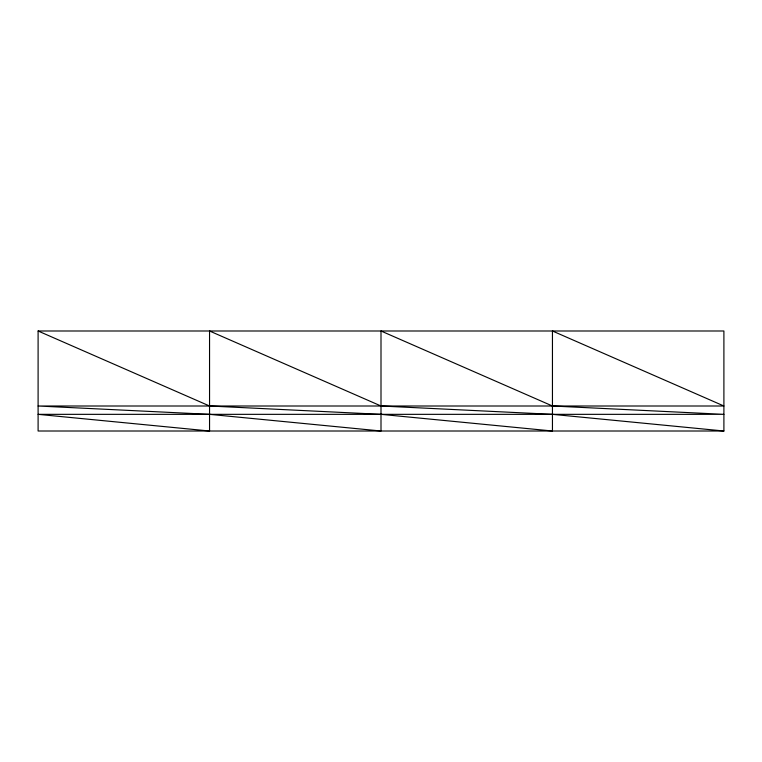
<?xml version="1.0" encoding="UTF-8"?>
<svg xmlns="http://www.w3.org/2000/svg" width="762" height="762" viewBox="0 0 762 762"><rect width="100%" height="100%" fill="white"/><g stroke="black" fill="none" stroke-linecap="round" stroke-linejoin="round"><path stroke-width="1.14" d="M38.1 330.994L723.9 330.994L723.9 431.006L38.1 431.006L38.1 330.994L209.55 406.003L381 414.338L552.45 431.006L552.45 330.994L723.9 406.003L38.1 406.003L209.55 414.338L381 431.006L381 330.994L552.45 406.003L723.9 414.338L38.1 414.338L209.55 431.006L209.55 330.994L381 406.003L552.45 414.338L723.9 431.006"/></g></svg>
